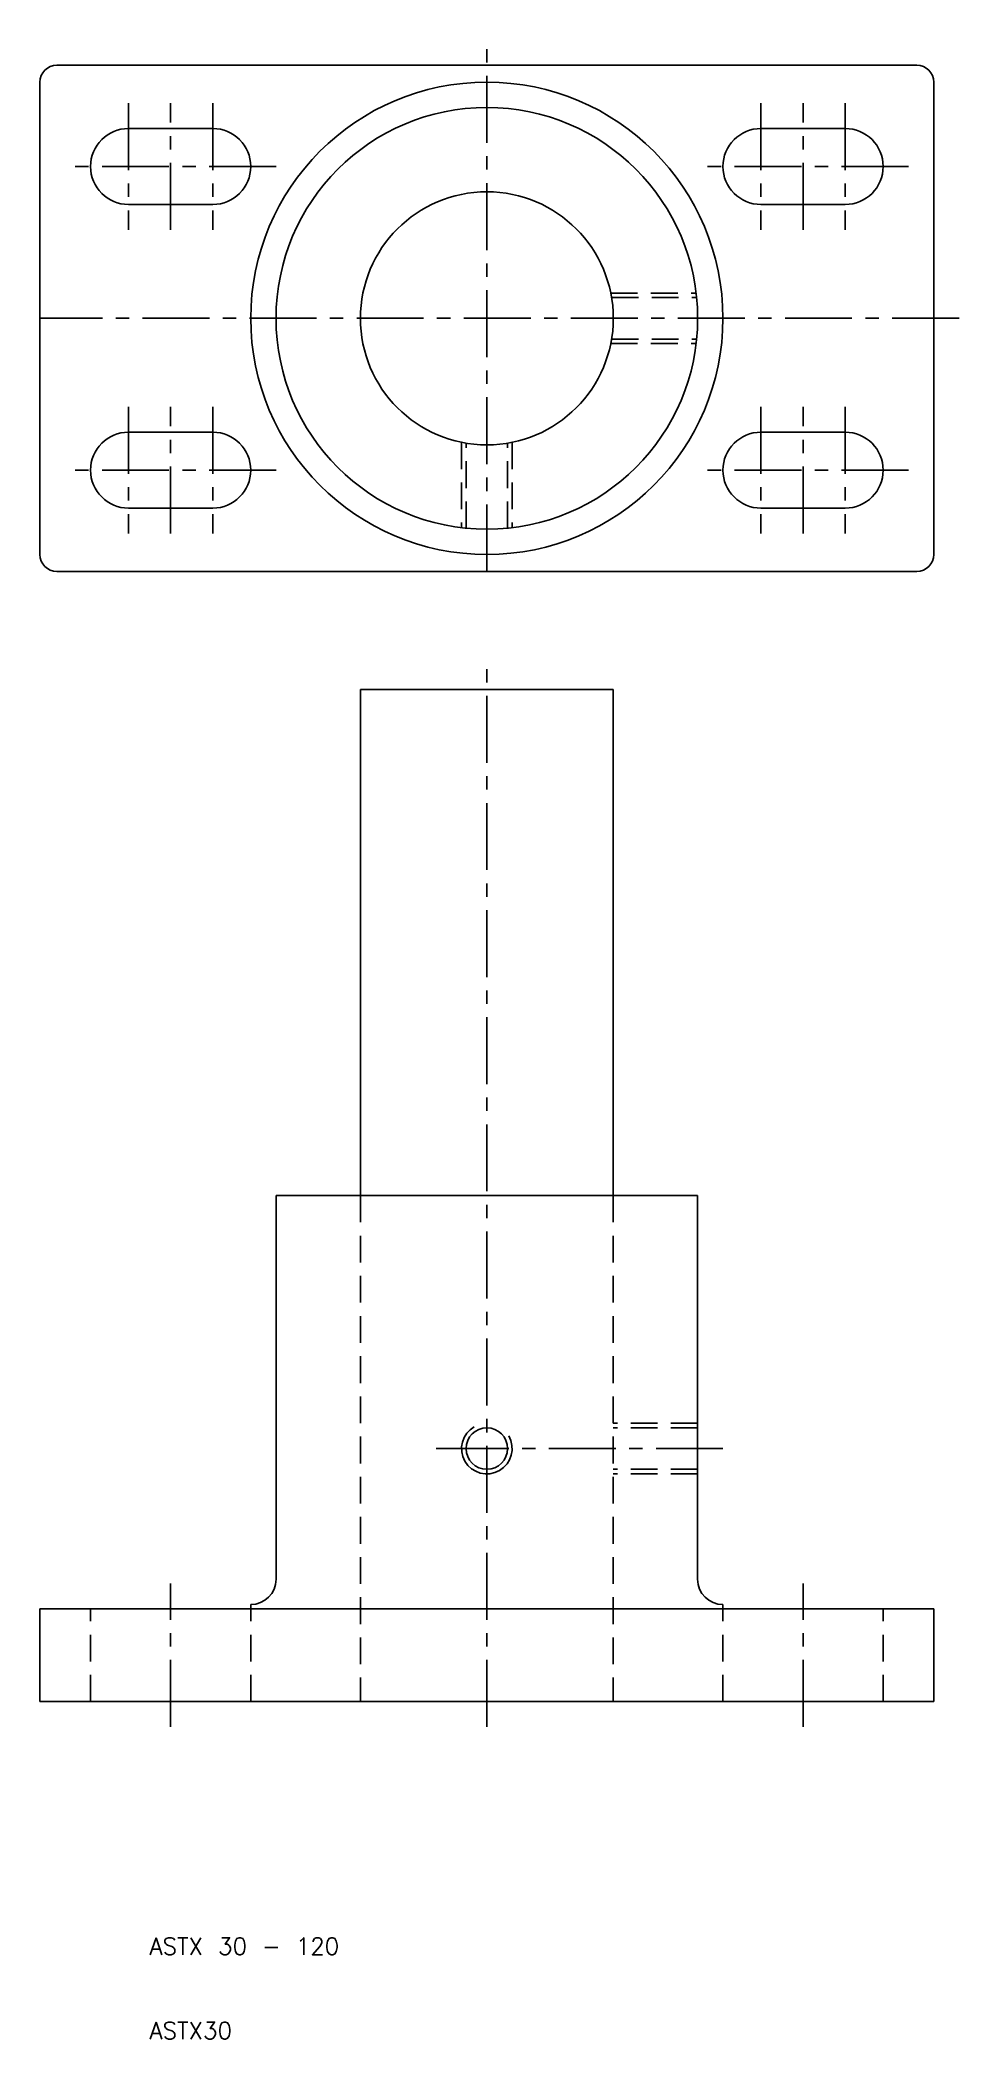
# Model space of a CAD drawing. Extents: x -3 to 106, y 10 to 247.
import ezdxf

# ---------------------------------------------------------------- set-up
doc = ezdxf.new("R2010")
doc.units = 0
doc.header["$LTSCALE"] = 0.25
doc.linetypes.add('CENTER', pattern=[50.8, 31.75, -6.35, 6.35, -6.35])
doc.linetypes.add('DASHED', pattern=[19.05, 12.7, -6.35])
doc.layers.get('0').update_dxf_attribs({"linetype": 'CONTINUOUS'})
doc.layers.add('CENTER', color=1, linetype='CENTER')
doc.styles.get("Standard").update_dxf_attribs({"font": 'txt.shx', "bigfont": 'extfont.shx'})

msp = doc.modelspace()

# ---------------------------------------------------------------- linework, layer by layer
for p, q in [((-3, 186), (-3, 242)), ((-1, 244), (101, 244)), ((103, 186), (103, 242)), ((7.5, 236.5), (17.5, 236.5)), ((82.5, 236.5), (92.5, 236.5)), ((7.5, 227.5), (17.5, 227.5)), ((82.5, 227.5), (92.5, 227.5)), ((7.5, 200.5), (17.5, 200.5)), ((82.5, 200.5), (92.5, 200.5)), ((7.5, 191.5), (17.5, 191.5)), ((82.5, 191.5), (92.5, 191.5)), ((-1, 184), (101, 184)), ((35, 110), (35, 170)), ((35, 170), (50, 170)), ((65, 170), (50, 170)), ((65, 110), (65, 170)), ((25, 64.5), (25, 110)), ((25, 110), (35, 110)), ((35, 110), (50, 110)), ((65, 110), (50, 110)), ((75, 110), (65, 110)), ((75, 64.5), (75, 110)), ((-3, 50), (-3, 61)), ((-3, 61), (25, 61)), ((22, 61.5), (22, 61)), ((25, 61), (50, 61)), ((75, 61), (50, 61)), ((103, 61), (75, 61)), ((78, 61.5), (78, 61)), ((103, 50), (103, 61)), ((50, 50), (-3, 50)), ((50, 50), (103, 50))]:
    msp.add_line(p, q)
at = {"color": 3, "linetype": 'DASHED'}
for p, q in [((64.696938, 217), (74.819347, 217)), ((64.797071, 216.459), (74.878772, 216.459)), ((64.696938, 211), (74.819347, 211)), ((64.797071, 211.541), (74.878772, 211.541)), ((47, 199.303062), (47, 189.180653)), ((47.541, 189.121228), (47.541, 199.202929)), ((52.459, 189.121228), (52.459, 199.202929)), ((53, 199.303062), (53, 189.180653)), ((35, 110), (35, 50)), ((65, 110), (65, 50)), ((75, 83), (65, 83)), ((75, 82.459), (65, 82.459)), ((75, 77.541), (65, 77.541)), ((75, 77), (65, 77)), ((3, 50), (3, 61)), ((22, 50), (22, 61)), ((78, 50), (78, 61)), ((97, 50), (97, 61))]:
    msp.add_line(p, q, dxfattribs=at)
for centre, radius in [((50, 214), 28), ((50, 214), 25), ((50, 214), 15), ((50, 80), 2.459)]:
    msp.add_circle(centre, radius)
for centre, radius, start, end in [((-1, 242), 2, 90, 180), ((101, 242), 2, 0, 90), ((7.5, 232), 4.5, 90, 270), ((17.5, 232), 4.5, 270, 90), ((82.5, 232), 4.5, 90, 270), ((92.5, 232), 4.5, 270, 90), ((7.5, 196), 4.5, 90, 270), ((17.5, 196), 4.5, 270, 90), ((82.5, 196), 4.5, 90, 270), ((92.5, 196), 4.5, 270, 90), ((-1, 186), 2, 180, 270), ((101, 186), 2, 270, 0), ((22, 64.5), 3, 270, 0), ((78, 64.5), 3, 180, 270)]:
    msp.add_arc(centre, radius, start, end)
at = {"color": 3}
msp.add_arc((50, 80), 3, 120, 30, dxfattribs=at)
at = {"layer": 'CENTER', "color": 1, "linetype": 'CENTER'}
for p, q in [((50, 184), (50, 247)), ((7.5, 239.5), (7.5, 224.5)), ((12.5, 224.5), (12.5, 239.5)), ((17.5, 239.5), (17.5, 224.5)), ((82.5, 239.5), (82.5, 224.5)), ((87.5, 224.5), (87.5, 239.5)), ((92.5, 239.5), (92.5, 224.5)), ((25, 232), (0, 232)), ((100, 232), (75, 232)), ((106, 214), (-3, 214)), ((7.5, 203.5), (7.5, 188.5)), ((12.5, 188.5), (12.5, 203.5)), ((17.5, 203.5), (17.5, 188.5)), ((82.5, 203.5), (82.5, 188.5)), ((87.5, 188.5), (87.5, 203.5)), ((92.5, 203.5), (92.5, 188.5)), ((25, 196), (0, 196)), ((100, 196), (75, 196)), ((50, 47), (50, 173)), ((44, 80), (50, 80)), ((78, 80), (50, 80)), ((12.5, 47), (12.5, 64)), ((87.5, 47), (87.5, 64))]:
    msp.add_line(p, q, dxfattribs=at)

# ---------------------------------------------------------------- texts
for s, p in [('ASTX 30 - 120', (10, 20)), ('ASTX30', (10, 10))]:
    msp.add_text(s, height=2).set_placement(p)

doc.saveas('drawing.dxf')
